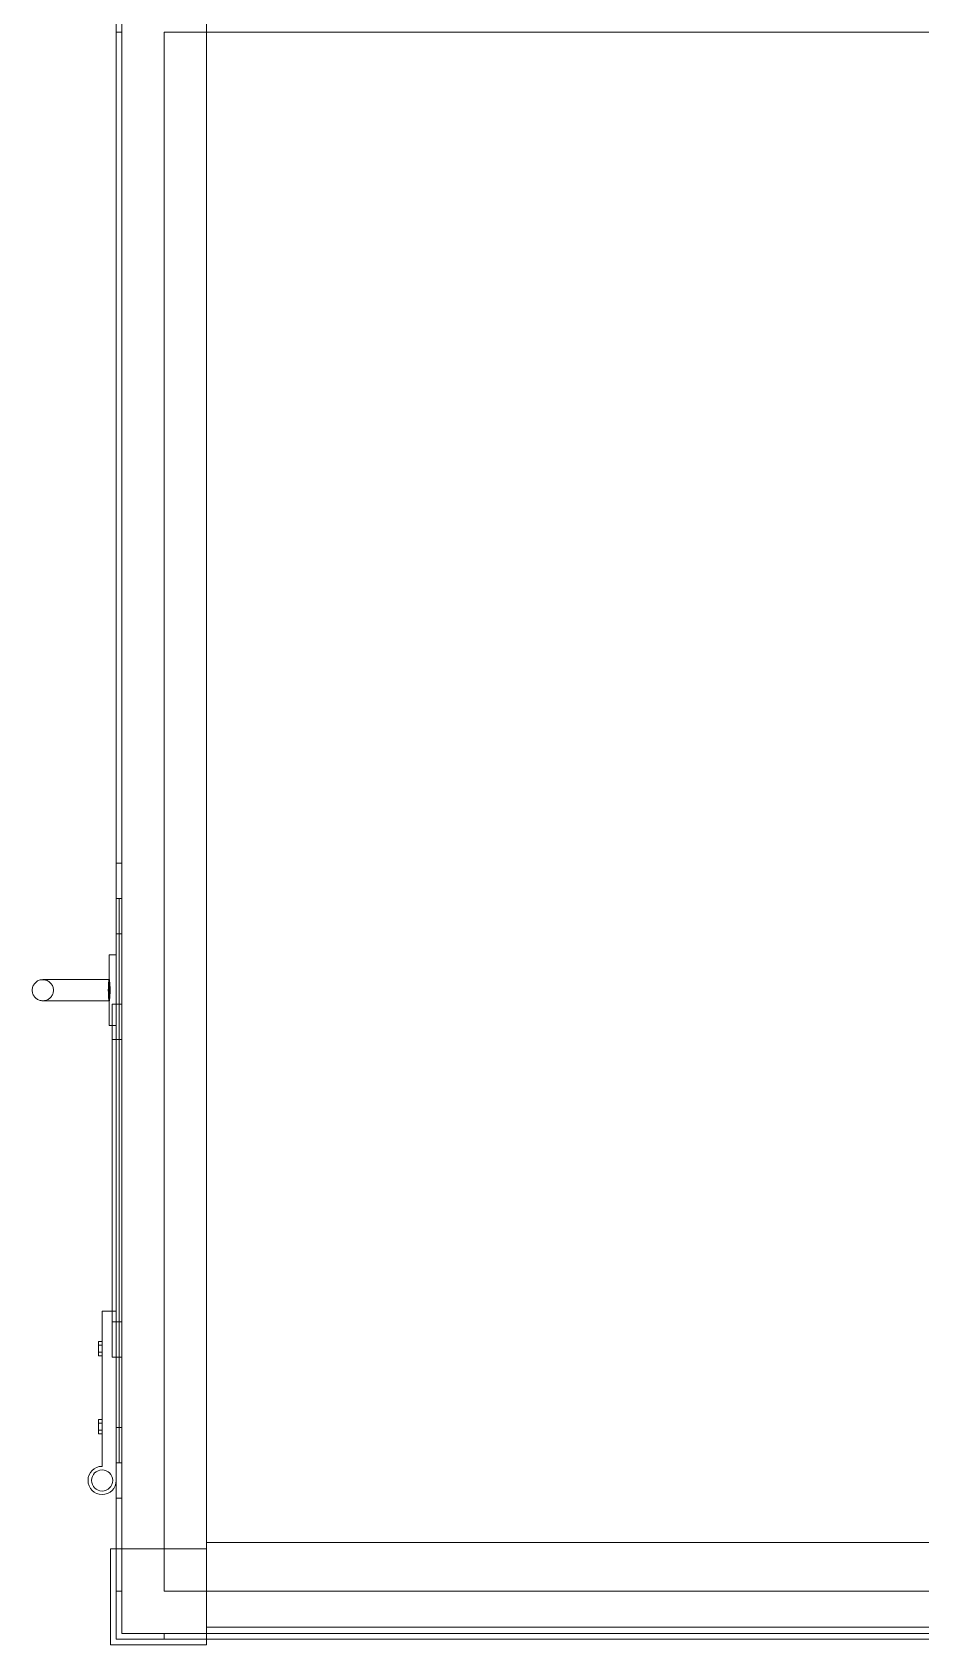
# Model space of a CAD drawing. Header units: millimetres. Extents: x -22227 to 20164, y 15335 to 61747.
# Drawn here: x -10261 to -9631, y 50130 to 51273 of the extents above; entities that cross this region are included whole.
import ezdxf

# ---------------------------------------------------------------- set-up
doc = ezdxf.new("R2010")
doc.units = ezdxf.units.MM
doc.layers.add('A-DETL-THIN', color=7, linetype='Continuous', lineweight=9)
doc.layers.add('M-EQPM', color=7, linetype='Continuous', lineweight=5)

# ---------------------------------------------------------------- blocks, each defined once
blk = doc.blocks.new('AHU - 2-2150388-MẶT BẰNG BỐ TRÍ THIẾT BỊ')
at = {"layer": 'A-DETL-THIN'}
for start_param, end_param in [(2.879793, 3.403392), (2.879793, 3.403392), (2.879793, 3.403392), (2.879793, 3.403392), (6.021386, 6.544985), (6.021386, 6.544985), (6.021386, 6.544985), (6.021386, 6.544985)]:
    blk.add_ellipse((1256.5, -806.5), major_axis=(7.5, 0), ratio=0.083305, start_param=start_param, end_param=end_param, dxfattribs=at)
at = {"layer": 'M-EQPM'}
for p, q in [((1716.5, -801.5), (1716.5, 801.5)), ((1716.5, 801.5), (1716.5, -801.5)), ((1716.5, -801.5), (1716.5, 801.5)), ((1716.5, 801.5), (1716.5, -801.5)), ((1712.5, 797.5), (1712.5, -797.5)), ((1712.5, 797.5), (1712.5, -797.5)), ((1712.5, 797.5), (1712.5, -797.5)), ((1712.5, 797.5), (1712.5, -797.5)), ((577.5, -767.5), (577.5, 767.5)), ((577.5, 767.5), (577.5, -767.5)), ((577.5, -767.5), (577.5, 767.5)), ((577.5, 767.5), (577.5, -767.5)), ((1682.5, -767.5), (1682.5, 767.5)), ((1682.5, 767.5), (1682.5, -767.5)), ((1682.5, -767.5), (1682.5, 767.5)), ((1682.5, 767.5), (1682.5, -767.5)), ((1712.5, -767.5), (1712.5, 767.5)), ((1712.5, 767.5), (1712.5, -767.5)), ((1712.5, -767.5), (1712.5, 767.5)), ((1712.5, 767.5), (1712.5, -767.5)), ((1716.5, 767.5), (1716.5, -767.5)), ((1716.5, 767.5), (1716.5, -767.5)), ((1716.5, 767.5), (1716.5, -767.5)), ((1716.5, 767.5), (1716.5, -767.5)), ((1648, -737.5), (1648, 737.5)), ((1648, 737.5), (1648, -737.5)), ((1648, -737.5), (1648, 737.5)), ((1648, 737.5), (1648, -737.5)), ((1708, -737.5), (1708, 737.5)), ((1708, 737.5), (1708, -737.5)), ((1708, 737.5), (1708, -737.5)), ((1708, -737.5), (1708, 737.5)), ((1708, 737.5), (1708, -737.5)), ((1708, 737.5), (1708, -737.5)), ((-1712.5, -737.5), (1712.5, -737.5)), ((1712.5, -737.5), (-1712.5, -737.5)), ((-1712.5, -737.5), (1712.5, -737.5)), ((1712.5, -737.5), (-1712.5, -737.5)), ((1648, -737.5), (1708, -737.5)), ((1708, -737.5), (1648, -737.5)), ((1648, -737.5), (1708, -737.5)), ((1708, -737.5), (1648, -737.5)), ((1655.2, -737.5), (1652.5, -737.5)), ((1655.2, -737.5), (1652.5, -737.5)), ((1652.5, -737.5), (1652.5, -801.5)), ((1652.5, -805.5), (1652.5, -737.5)), ((1652.5, -737.5), (1652.5, -805.5)), ((1652.5, -801.5), (1652.5, -737.5)), ((1720.5, -737.5), (1652.5, -737.5)), ((1652.5, -737.5), (1716.5, -737.5)), ((1720.5, -737.5), (1652.5, -737.5)), ((1652.5, -737.5), (1716.5, -737.5)), ((1655.2, -737.5), (1652.5, -737.5)), ((1655.2, -737.5), (1652.5, -737.5)), ((1652.5, -737.5), (1652.5, -801.5)), ((1652.5, -805.5), (1652.5, -737.5)), ((1652.5, -737.5), (1652.5, -805.5)), ((1652.5, -801.5), (1652.5, -737.5)), ((1720.5, -737.5), (1652.5, -737.5)), ((1652.5, -737.5), (1716.5, -737.5)), ((1720.5, -737.5), (1652.5, -737.5)), ((1652.5, -737.5), (1716.5, -737.5)), ((1706, -737.5), (1655.2, -737.5)), ((1655.2, -737.5), (1706, -737.5)), ((1706, -737.5), (1655.2, -737.5)), ((1655.2, -737.5), (1706, -737.5)), ((1706, -737.5), (1708, -737.5)), ((1706, -737.5), (1708, -737.5)), ((1706, -737.5), (1708, -737.5)), ((1706, -737.5), (1708, -737.5)), ((1712.5, -737.5), (1712.5, -797.5)), ((1712.5, -797.5), (1712.5, -737.5)), ((1712.5, -737.5), (1712.5, -797.5)), ((1712.5, -797.5), (1712.5, -737.5)), ((1712.5, -742), (1712.5, -744.7)), ((1712.5, -742), (1712.5, -744.7)), ((1712.5, -742), (1712.5, -744.7)), ((1712.5, -742), (1712.5, -744.7)), ((1716.5, -801.5), (1716.5, -737.5)), ((1716.5, -737.5), (1716.5, -801.5)), ((1716.5, -737.5), (1720.5, -737.5)), ((1716.5, -737.5), (1720.5, -737.5)), ((1716.5, -801.5), (1716.5, -737.5)), ((1716.5, -737.5), (1716.5, -801.5)), ((1716.5, -801.5), (1716.5, -737.5)), ((1716.5, -737.5), (1716.5, -801.5)), ((1716.5, -737.5), (1720.5, -737.5)), ((1716.5, -737.5), (1720.5, -737.5)), ((1716.5, -801.5), (1716.5, -737.5)), ((1716.5, -737.5), (1716.5, -801.5)), ((1720.5, -737.5), (1720.5, -805.5)), ((1720.5, -805.5), (1720.5, -737.5)), ((1720.5, -805.5), (1720.5, -737.5)), ((1720.5, -737.5), (1720.5, -805.5)), ((1720.5, -737.5), (1720.5, -805.5)), ((1720.5, -805.5), (1720.5, -737.5)), ((1720.5, -805.5), (1720.5, -737.5)), ((1720.5, -737.5), (1720.5, -805.5)), ((1712.5, -795.5), (1712.5, -744.7)), ((1712.5, -744.7), (1712.5, -795.5)), ((1712.5, -795.5), (1712.5, -744.7)), ((1712.5, -744.7), (1712.5, -795.5)), ((1682.5, -767.5), (577.5, -767.5)), ((577.5, -767.5), (1682.5, -767.5)), ((1682.5, -767.5), (577.5, -767.5)), ((577.5, -767.5), (1682.5, -767.5)), ((1716.5, -767.5), (1712.5, -767.5)), ((1712.5, -767.5), (1716.5, -767.5)), ((1716.5, -767.5), (1712.5, -767.5)), ((1712.5, -767.5), (1716.5, -767.5)), ((-1712.5, -797.5), (1712.5, -797.5)), ((1712.5, -797.5), (-1712.5, -797.5)), ((1712.5, -797.5), (-1712.5, -797.5)), ((1712.5, -797.5), (-1712.5, -797.5)), ((-1712.5, -797.5), (1712.5, -797.5)), ((-1712.5, -797.5), (1712.5, -797.5)), ((1712.5, -797.5), (-1712.5, -797.5)), ((1712.5, -797.5), (-1712.5, -797.5)), ((1712.5, -797.5), (-1712.5, -797.5)), ((-1712.5, -797.5), (1712.5, -797.5)), ((1682.5, -797.5), (577.5, -797.5)), ((577.5, -801.5), (577.5, -797.5)), ((577.5, -797.5), (1682.5, -797.5)), ((577.5, -797.5), (577.5, -801.5)), ((1682.5, -797.5), (577.5, -797.5)), ((577.5, -801.5), (577.5, -797.5)), ((577.5, -797.5), (1682.5, -797.5)), ((577.5, -797.5), (577.5, -801.5)), ((1616.5, -797.5), (1166.5, -797.5)), ((1166.5, -797.5), (1616.5, -797.5)), ((1166.5, -797.5), (1166.5, -801.5)), ((1166.5, -797.5), (1166.5, -801.5)), ((1616.5, -797.5), (1166.5, -797.5)), ((1166.5, -797.5), (1616.5, -797.5)), ((1166.5, -797.5), (1166.5, -801.5)), ((1166.5, -797.5), (1166.5, -801.5)), ((1591.5, -797.5), (1191.5, -797.5)), ((1191.5, -797.5), (1591.5, -797.5)), ((1191.5, -797.5), (1191.5, -801.5)), ((1191.5, -797.5), (1191.5, -801.5)), ((1591.5, -797.5), (1191.5, -797.5)), ((1191.5, -797.5), (1591.5, -797.5)), ((1191.5, -797.5), (1191.5, -801.5)), ((1191.5, -797.5), (1191.5, -801.5)), ((1591.5, -797.5), (1191.5, -797.5)), ((1191.5, -797.5), (1591.5, -797.5)), ((1191.5, -797.5), (1191.5, -799.5)), ((1191.5, -797.5), (1191.5, -799.5)), ((1591.5, -797.5), (1191.5, -797.5)), ((1191.5, -797.5), (1591.5, -797.5)), ((1191.5, -797.5), (1191.5, -801.5)), ((1191.5, -797.5), (1191.5, -801.5)), ((1591.5, -797.5), (1191.5, -797.5)), ((1191.5, -797.5), (1591.5, -797.5)), ((1191.5, -797.5), (1191.5, -801.5)), ((1191.5, -797.5), (1191.5, -801.5)), ((1591.5, -797.5), (1191.5, -797.5)), ((1191.5, -797.5), (1591.5, -797.5)), ((1191.5, -797.5), (1191.5, -799.5)), ((1191.5, -797.5), (1191.5, -799.5)), ((1591.5, -799.5), (1191.5, -799.5)), ((1191.5, -799.5), (1591.5, -799.5)), ((1591.5, -799.5), (1191.5, -799.5)), ((1191.5, -799.5), (1591.5, -799.5)), ((1566.5, -797.5), (1216.5, -797.5)), ((1216.5, -797.5), (1566.5, -797.5)), ((1216.5, -801.5), (1216.5, -797.5)), ((1216.5, -801.5), (1216.5, -797.5)), ((1566.5, -797.5), (1216.5, -797.5)), ((1216.5, -797.5), (1566.5, -797.5)), ((1216.5, -801.5), (1216.5, -797.5)), ((1216.5, -801.5), (1216.5, -797.5)), ((1266.5, -797.5), (1266.5, -804.5)), ((1516.5, -797.5), (1266.5, -797.5)), ((1516.5, -797.5), (1266.5, -797.5)), ((1266.5, -797.5), (1266.5, -804.5)), ((1516.5, -797.5), (1266.5, -797.5)), ((1516.5, -797.5), (1266.5, -797.5)), ((1291.5, -797.5), (1491.5, -797.5)), ((1291.5, -797.5), (1491.5, -797.5)), ((1291.5, -797.5), (1291.5, -804.5)), ((1491.5, -797.5), (1291.5, -797.5)), ((1491.5, -797.5), (1291.5, -797.5)), ((1291.5, -797.5), (1491.5, -797.5)), ((1291.5, -797.5), (1491.5, -797.5)), ((1291.5, -797.5), (1491.5, -797.5)), ((1291.5, -797.5), (1491.5, -797.5)), ((1291.5, -797.5), (1291.5, -804.5)), ((1491.5, -797.5), (1291.5, -797.5)), ((1491.5, -797.5), (1291.5, -797.5)), ((1291.5, -797.5), (1491.5, -797.5)), ((1291.5, -797.5), (1491.5, -797.5)), ((1491.5, -799.5), (1291.5, -799.5)), ((1491.5, -799.5), (1291.5, -799.5)), ((1491.5, -799.5), (1291.5, -799.5)), ((1491.5, -799.5), (1291.5, -799.5)), ((1491.5, -804.5), (1491.5, -797.5)), ((1491.5, -804.5), (1491.5, -797.5)), ((1516.5, -804.5), (1516.5, -797.5)), ((1516.5, -804.5), (1516.5, -797.5)), ((1566.5, -801.5), (1566.5, -797.5)), ((1566.5, -797.5), (1566.5, -801.5)), ((1566.5, -801.5), (1566.5, -797.5)), ((1566.5, -797.5), (1566.5, -801.5)), ((1591.5, -801.5), (1591.5, -797.5)), ((1591.5, -797.5), (1591.5, -801.5)), ((1591.5, -801.5), (1591.5, -797.5)), ((1591.5, -797.5), (1591.5, -801.5)), ((1591.5, -799.5), (1591.5, -797.5)), ((1591.5, -797.5), (1591.5, -799.5)), ((1591.5, -801.5), (1591.5, -797.5)), ((1591.5, -797.5), (1591.5, -801.5)), ((1591.5, -801.5), (1591.5, -797.5)), ((1591.5, -797.5), (1591.5, -801.5)), ((1591.5, -799.5), (1591.5, -797.5)), ((1591.5, -797.5), (1591.5, -799.5)), ((1616.5, -801.5), (1616.5, -797.5)), ((1616.5, -797.5), (1616.5, -801.5)), ((1616.5, -801.5), (1616.5, -797.5)), ((1616.5, -797.5), (1616.5, -801.5)), ((1682.5, -801.5), (1682.5, -797.5)), ((1682.5, -797.5), (1682.5, -801.5)), ((1682.5, -801.5), (1682.5, -797.5)), ((1682.5, -797.5), (1682.5, -801.5)), ((1712.5, -797.5), (1712.5, -795.5)), ((1712.5, -797.5), (1712.5, -795.5)), ((1712.5, -797.5), (1712.5, -795.5)), ((1712.5, -797.5), (1712.5, -795.5)), ((1716.5, -801.5), (-1716.5, -801.5)), ((-1716.5, -801.5), (1716.5, -801.5)), ((1716.5, -801.5), (-1716.5, -801.5)), ((-1716.5, -801.5), (1716.5, -801.5)), ((1682.5, -801.5), (577.5, -801.5)), ((577.5, -801.5), (1682.5, -801.5)), ((1682.5, -801.5), (577.5, -801.5)), ((577.5, -801.5), (1682.5, -801.5)), ((1616.5, -801.5), (1166.5, -801.5)), ((1166.5, -801.5), (1616.5, -801.5)), ((1616.5, -801.5), (1166.5, -801.5)), ((1166.5, -801.5), (1616.5, -801.5)), ((1591.5, -801.5), (1191.5, -801.5)), ((1191.5, -801.5), (1591.5, -801.5)), ((1591.5, -801.5), (1191.5, -801.5)), ((1191.5, -801.5), (1591.5, -801.5)), ((1591.5, -801.5), (1191.5, -801.5)), ((1191.5, -801.5), (1591.5, -801.5)), ((1591.5, -801.5), (1191.5, -801.5)), ((1191.5, -801.5), (1591.5, -801.5)), ((1566.5, -801.5), (1216.5, -801.5)), ((1216.5, -801.5), (1566.5, -801.5)), ((1566.5, -801.5), (1216.5, -801.5)), ((1216.5, -801.5), (1566.5, -801.5)), ((1281.5, -801.5), (1231.5, -801.5)), ((1231.5, -801.5), (1281.5, -801.5)), ((1281.5, -801.5), (1231.5, -801.5)), ((1231.5, -801.5), (1281.5, -801.5)), ((1231.5, -801.5), (1231.5, -806.5)), ((1231.5, -801.5), (1231.5, -806.5)), ((1231.5, -801.5), (1231.5, -806.5)), ((1231.5, -801.5), (1231.5, -806.5)), ((1281.5, -801.5), (1231.5, -801.5)), ((1231.5, -801.5), (1281.5, -801.5)), ((1281.5, -801.5), (1231.5, -801.5)), ((1231.5, -801.5), (1281.5, -801.5)), ((1231.5, -801.5), (1231.5, -806.5)), ((1231.5, -801.5), (1231.5, -806.5)), ((1231.5, -801.5), (1231.5, -806.5)), ((1231.5, -801.5), (1231.5, -806.5)), ((1281.5, -806.5), (1231.5, -806.5)), ((1231.5, -806.5), (1281.5, -806.5)), ((1281.5, -806.5), (1231.5, -806.5)), ((1231.5, -806.5), (1281.5, -806.5)), ((1281.5, -806.5), (1231.5, -806.5)), ((1231.5, -806.5), (1281.5, -806.5)), ((1281.5, -806.5), (1231.5, -806.5)), ((1231.5, -806.5), (1281.5, -806.5)), ((1266.5, -804.5), (1516.5, -804.5)), ((1266.5, -804.5), (1516.5, -804.5)), ((1266.5, -804.5), (1516.5, -804.5)), ((1266.5, -804.5), (1516.5, -804.5)), ((1281.5, -806.5), (1281.5, -801.5)), ((1281.5, -801.5), (1281.5, -806.5)), ((1281.5, -806.5), (1281.5, -801.5)), ((1281.5, -801.5), (1281.5, -806.5)), ((1281.5, -806.5), (1281.5, -801.5)), ((1281.5, -801.5), (1281.5, -806.5)), ((1281.5, -806.5), (1281.5, -801.5)), ((1281.5, -801.5), (1281.5, -806.5)), ((1491.5, -804.5), (1291.5, -804.5)), ((1491.5, -804.5), (1291.5, -804.5)), ((1291.5, -804.5), (1491.5, -804.5)), ((1291.5, -804.5), (1491.5, -804.5)), ((1491.5, -804.5), (1291.5, -804.5)), ((1491.5, -804.5), (1291.5, -804.5)), ((1291.5, -804.5), (1491.5, -804.5)), ((1291.5, -804.5), (1491.5, -804.5)), ((1604, -801.5), (1484, -801.5)), ((1484, -801.5), (1604, -801.5)), ((1484, -801.5), (1484, -811.5)), ((1484, -801.5), (1484, -811.5)), ((1604, -801.5), (1484, -801.5)), ((1484, -801.5), (1604, -801.5)), ((1484, -801.5), (1484, -811.5)), ((1484, -801.5), (1484, -811.5)), ((1604, -801.5), (1484, -801.5)), ((1484, -801.5), (1604, -801.5)), ((1484, -801.5), (1484, -811.5)), ((1484, -801.5), (1484, -811.5)), ((1604, -801.5), (1484, -801.5)), ((1484, -801.5), (1604, -801.5)), ((1484, -801.5), (1484, -811.5)), ((1484, -801.5), (1484, -811.5)), ((1484, -811.5), (1594, -811.5)), ((1594, -811.5), (1484, -811.5)), ((1484, -811.5), (1594, -811.5)), ((1594, -811.5), (1484, -811.5)), ((1484, -811.5), (1594, -811.5)), ((1594, -811.5), (1484, -811.5)), ((1484, -811.5), (1594, -811.5)), ((1594, -811.5), (1484, -811.5)), ((1508.1, -811.5), (1505.6, -811.5)), ((1505.6, -811.5), (1508.1, -811.5)), ((1508.1, -811.5), (1505.6, -811.5)), ((1505.6, -811.5), (1508.1, -811.5)), ((1505.6, -811.5), (1505.6, -814)), ((1505.6, -811.5), (1505.6, -814)), ((1508.1, -811.5), (1505.6, -811.5)), ((1505.6, -811.5), (1508.1, -811.5)), ((1508.1, -811.5), (1505.6, -811.5)), ((1505.6, -811.5), (1508.1, -811.5)), ((1505.6, -811.5), (1505.6, -814)), ((1505.6, -811.5), (1505.6, -814)), ((1508.1, -811.5), (1505.6, -811.5)), ((1505.6, -811.5), (1508.1, -811.5)), ((1508.1, -811.5), (1505.6, -811.5)), ((1505.6, -811.5), (1508.1, -811.5)), ((1505.6, -811.5), (1505.6, -814)), ((1505.6, -811.5), (1505.6, -814)), ((1508.1, -811.5), (1505.6, -811.5)), ((1505.6, -811.5), (1508.1, -811.5)), ((1508.1, -811.5), (1505.6, -811.5)), ((1505.6, -811.5), (1508.1, -811.5)), ((1505.6, -811.5), (1505.6, -814)), ((1505.6, -811.5), (1505.6, -814)), ((1513.1, -811.5), (1508.1, -811.5)), ((1508.1, -811.5), (1513.1, -811.5)), ((1513.1, -811.5), (1508.1, -811.5)), ((1508.1, -811.5), (1513.1, -811.5)), ((1508.1, -811.5), (1508.1, -814)), ((1508.1, -811.5), (1508.1, -814)), ((1508.1, -811.5), (1508.1, -814)), ((1508.1, -811.5), (1508.1, -814)), ((1513.1, -811.5), (1508.1, -811.5)), ((1508.1, -811.5), (1513.1, -811.5)), ((1513.1, -811.5), (1508.1, -811.5)), ((1508.1, -811.5), (1513.1, -811.5)), ((1508.1, -811.5), (1508.1, -814)), ((1508.1, -811.5), (1508.1, -814)), ((1508.1, -811.5), (1508.1, -814)), ((1508.1, -811.5), (1508.1, -814)), ((1513.1, -811.5), (1508.1, -811.5)), ((1508.1, -811.5), (1513.1, -811.5)), ((1513.1, -811.5), (1508.1, -811.5)), ((1508.1, -811.5), (1513.1, -811.5)), ((1508.1, -811.5), (1508.1, -814)), ((1508.1, -811.5), (1508.1, -814)), ((1508.1, -811.5), (1508.1, -814)), ((1508.1, -811.5), (1508.1, -814)), ((1513.1, -811.5), (1508.1, -811.5)), ((1508.1, -811.5), (1513.1, -811.5)), ((1513.1, -811.5), (1508.1, -811.5)), ((1508.1, -811.5), (1513.1, -811.5)), ((1508.1, -811.5), (1508.1, -814)), ((1508.1, -811.5), (1508.1, -814)), ((1508.1, -811.5), (1508.1, -814)), ((1508.1, -811.5), (1508.1, -814)), ((1513.1, -811.5), (1515.6, -811.5)), ((1515.6, -811.5), (1513.1, -811.5)), ((1513.1, -811.5), (1515.6, -811.5)), ((1515.6, -811.5), (1513.1, -811.5)), ((1513.1, -814), (1513.1, -811.5)), ((1513.1, -811.5), (1513.1, -814)), ((1513.1, -814), (1513.1, -811.5)), ((1513.1, -811.5), (1513.1, -814)), ((1513.1, -811.5), (1515.6, -811.5)), ((1515.6, -811.5), (1513.1, -811.5)), ((1513.1, -811.5), (1515.6, -811.5)), ((1515.6, -811.5), (1513.1, -811.5)), ((1513.1, -814), (1513.1, -811.5)), ((1513.1, -811.5), (1513.1, -814)), ((1513.1, -814), (1513.1, -811.5)), ((1513.1, -811.5), (1513.1, -814)), ((1513.1, -811.5), (1515.6, -811.5)), ((1515.6, -811.5), (1513.1, -811.5)), ((1513.1, -811.5), (1515.6, -811.5)), ((1515.6, -811.5), (1513.1, -811.5)), ((1513.1, -814), (1513.1, -811.5)), ((1513.1, -811.5), (1513.1, -814)), ((1513.1, -814), (1513.1, -811.5)), ((1513.1, -811.5), (1513.1, -814)), ((1513.1, -811.5), (1515.6, -811.5)), ((1515.6, -811.5), (1513.1, -811.5)), ((1513.1, -811.5), (1515.6, -811.5)), ((1515.6, -811.5), (1513.1, -811.5)), ((1513.1, -814), (1513.1, -811.5)), ((1513.1, -811.5), (1513.1, -814)), ((1513.1, -814), (1513.1, -811.5)), ((1513.1, -811.5), (1513.1, -814)), ((1515.6, -811.5), (1515.6, -814)), ((1515.6, -811.5), (1515.6, -814)), ((1515.6, -811.5), (1515.6, -814)), ((1515.6, -811.5), (1515.6, -814)), ((1515.6, -811.5), (1515.6, -814)), ((1515.6, -811.5), (1515.6, -814)), ((1515.6, -811.5), (1515.6, -814)), ((1515.6, -811.5), (1515.6, -814)), ((1563.4, -811.5), (1560.9, -811.5)), ((1560.9, -811.5), (1563.4, -811.5)), ((1563.4, -811.5), (1560.9, -811.5)), ((1560.9, -811.5), (1563.4, -811.5)), ((1560.9, -811.5), (1560.9, -814)), ((1560.9, -811.5), (1560.9, -814)), ((1563.4, -811.5), (1560.9, -811.5)), ((1560.9, -811.5), (1563.4, -811.5)), ((1563.4, -811.5), (1560.9, -811.5)), ((1560.9, -811.5), (1563.4, -811.5)), ((1560.9, -811.5), (1560.9, -814)), ((1560.9, -811.5), (1560.9, -814)), ((1563.4, -811.5), (1560.9, -811.5)), ((1560.9, -811.5), (1563.4, -811.5)), ((1563.4, -811.5), (1560.9, -811.5)), ((1560.9, -811.5), (1563.4, -811.5)), ((1560.9, -811.5), (1560.9, -814)), ((1560.9, -811.5), (1560.9, -814)), ((1563.4, -811.5), (1560.9, -811.5)), ((1560.9, -811.5), (1563.4, -811.5)), ((1563.4, -811.5), (1560.9, -811.5)), ((1560.9, -811.5), (1563.4, -811.5)), ((1560.9, -811.5), (1560.9, -814)), ((1560.9, -811.5), (1560.9, -814)), ((1563.4, -811.5), (1568.4, -811.5)), ((1568.4, -811.5), (1563.4, -811.5)), ((1563.4, -811.5), (1568.4, -811.5)), ((1568.4, -811.5), (1563.4, -811.5)), ((1563.4, -814), (1563.4, -811.5)), ((1563.4, -811.5), (1563.4, -814)), ((1563.4, -814), (1563.4, -811.5)), ((1563.4, -811.5), (1563.4, -814)), ((1563.4, -811.5), (1568.4, -811.5)), ((1568.4, -811.5), (1563.4, -811.5)), ((1563.4, -811.5), (1568.4, -811.5)), ((1568.4, -811.5), (1563.4, -811.5)), ((1563.4, -814), (1563.4, -811.5)), ((1563.4, -811.5), (1563.4, -814)), ((1563.4, -814), (1563.4, -811.5)), ((1563.4, -811.5), (1563.4, -814)), ((1563.4, -811.5), (1568.4, -811.5)), ((1568.4, -811.5), (1563.4, -811.5)), ((1563.4, -811.5), (1568.4, -811.5)), ((1568.4, -811.5), (1563.4, -811.5)), ((1563.4, -814), (1563.4, -811.5)), ((1563.4, -811.5), (1563.4, -814)), ((1563.4, -814), (1563.4, -811.5)), ((1563.4, -811.5), (1563.4, -814)), ((1563.4, -811.5), (1568.4, -811.5)), ((1568.4, -811.5), (1563.4, -811.5)), ((1563.4, -811.5), (1568.4, -811.5)), ((1568.4, -811.5), (1563.4, -811.5)), ((1563.4, -814), (1563.4, -811.5)), ((1563.4, -811.5), (1563.4, -814)), ((1563.4, -814), (1563.4, -811.5)), ((1563.4, -811.5), (1563.4, -814)), ((1568.4, -811.5), (1570.9, -811.5)), ((1570.9, -811.5), (1568.4, -811.5)), ((1568.4, -811.5), (1570.9, -811.5)), ((1570.9, -811.5), (1568.4, -811.5)), ((1568.4, -811.5), (1568.4, -814)), ((1568.4, -811.5), (1568.4, -814)), ((1568.4, -811.5), (1568.4, -814)), ((1568.4, -811.5), (1568.4, -814)), ((1568.4, -811.5), (1570.9, -811.5)), ((1570.9, -811.5), (1568.4, -811.5)), ((1568.4, -811.5), (1570.9, -811.5)), ((1570.9, -811.5), (1568.4, -811.5)), ((1568.4, -811.5), (1568.4, -814)), ((1568.4, -811.5), (1568.4, -814)), ((1568.4, -811.5), (1568.4, -814)), ((1568.4, -811.5), (1568.4, -814)), ((1568.4, -811.5), (1570.9, -811.5)), ((1570.9, -811.5), (1568.4, -811.5)), ((1568.4, -811.5), (1570.9, -811.5)), ((1570.9, -811.5), (1568.4, -811.5)), ((1568.4, -811.5), (1568.4, -814)), ((1568.4, -811.5), (1568.4, -814)), ((1568.4, -811.5), (1568.4, -814)), ((1568.4, -811.5), (1568.4, -814)), ((1568.4, -811.5), (1570.9, -811.5)), ((1570.9, -811.5), (1568.4, -811.5)), ((1568.4, -811.5), (1570.9, -811.5)), ((1570.9, -811.5), (1568.4, -811.5)), ((1568.4, -811.5), (1568.4, -814)), ((1568.4, -811.5), (1568.4, -814)), ((1568.4, -811.5), (1568.4, -814)), ((1568.4, -811.5), (1568.4, -814)), ((1570.9, -811.5), (1570.9, -814)), ((1570.9, -811.5), (1570.9, -814)), ((1570.9, -811.5), (1570.9, -814)), ((1570.9, -811.5), (1570.9, -814)), ((1570.9, -811.5), (1570.9, -814)), ((1570.9, -811.5), (1570.9, -814)), ((1570.9, -811.5), (1570.9, -814)), ((1570.9, -811.5), (1570.9, -814)), ((1652.5, -801.5), (1652.5, -805.5)), ((1652.5, -805.5), (1652.5, -801.5)), ((1652.5, -801.5), (1716.5, -801.5)), ((1652.5, -801.5), (1716.5, -801.5)), ((1652.5, -801.5), (1716.5, -801.5)), ((1652.5, -801.5), (1716.5, -801.5)), ((1652.5, -801.5), (1652.5, -805.5)), ((1652.5, -805.5), (1652.5, -801.5)), ((1652.5, -801.5), (1716.5, -801.5)), ((1652.5, -801.5), (1716.5, -801.5)), ((1652.5, -801.5), (1716.5, -801.5)), ((1652.5, -801.5), (1716.5, -801.5)), ((1652.5, -805.5), (1720.5, -805.5)), ((1652.5, -805.5), (1720.5, -805.5)), ((1652.5, -805.5), (1720.5, -805.5)), ((1652.5, -805.5), (1720.5, -805.5)), ((1652.5, -805.5), (1720.5, -805.5)), ((1652.5, -805.5), (1720.5, -805.5)), ((1652.5, -805.5), (1720.5, -805.5)), ((1652.5, -805.5), (1720.5, -805.5)), ((1508.1, -814), (1505.6, -814)), ((1505.6, -814), (1508.1, -814)), ((1508.1, -814), (1505.6, -814)), ((1505.6, -814), (1508.1, -814)), ((1508.1, -814), (1505.6, -814)), ((1505.6, -814), (1508.1, -814)), ((1508.1, -814), (1505.6, -814)), ((1505.6, -814), (1508.1, -814)), ((1508.1, -814), (1505.6, -814)), ((1505.6, -814), (1508.1, -814)), ((1508.1, -814), (1505.6, -814)), ((1505.6, -814), (1508.1, -814)), ((1508.1, -814), (1505.6, -814)), ((1505.6, -814), (1508.1, -814)), ((1508.1, -814), (1505.6, -814)), ((1505.6, -814), (1508.1, -814)), ((1513.1, -814), (1508.1, -814)), ((1508.1, -814), (1513.1, -814)), ((1513.1, -814), (1508.1, -814)), ((1508.1, -814), (1513.1, -814)), ((1513.1, -814), (1508.1, -814)), ((1508.1, -814), (1513.1, -814)), ((1513.1, -814), (1508.1, -814)), ((1508.1, -814), (1513.1, -814)), ((1513.1, -814), (1508.1, -814)), ((1508.1, -814), (1513.1, -814)), ((1513.1, -814), (1508.1, -814)), ((1508.1, -814), (1513.1, -814)), ((1513.1, -814), (1508.1, -814)), ((1508.1, -814), (1513.1, -814)), ((1513.1, -814), (1508.1, -814)), ((1508.1, -814), (1513.1, -814)), ((1513.1, -814), (1515.6, -814)), ((1515.6, -814), (1513.1, -814)), ((1513.1, -814), (1515.6, -814)), ((1515.6, -814), (1513.1, -814)), ((1513.1, -814), (1515.6, -814)), ((1515.6, -814), (1513.1, -814)), ((1513.1, -814), (1515.6, -814)), ((1515.6, -814), (1513.1, -814)), ((1513.1, -814), (1515.6, -814)), ((1515.6, -814), (1513.1, -814)), ((1513.1, -814), (1515.6, -814)), ((1515.6, -814), (1513.1, -814)), ((1513.1, -814), (1515.6, -814)), ((1515.6, -814), (1513.1, -814)), ((1513.1, -814), (1515.6, -814)), ((1515.6, -814), (1513.1, -814)), ((1563.4, -814), (1560.9, -814)), ((1560.9, -814), (1563.4, -814)), ((1563.4, -814), (1560.9, -814)), ((1560.9, -814), (1563.4, -814)), ((1563.4, -814), (1560.9, -814)), ((1560.9, -814), (1563.4, -814)), ((1563.4, -814), (1560.9, -814)), ((1560.9, -814), (1563.4, -814)), ((1563.4, -814), (1560.9, -814)), ((1560.9, -814), (1563.4, -814)), ((1563.4, -814), (1560.9, -814)), ((1560.9, -814), (1563.4, -814)), ((1563.4, -814), (1560.9, -814)), ((1560.9, -814), (1563.4, -814)), ((1563.4, -814), (1560.9, -814)), ((1560.9, -814), (1563.4, -814)), ((1563.4, -814), (1568.4, -814)), ((1568.4, -814), (1563.4, -814)), ((1563.4, -814), (1568.4, -814)), ((1568.4, -814), (1563.4, -814)), ((1563.4, -814), (1568.4, -814)), ((1568.4, -814), (1563.4, -814)), ((1563.4, -814), (1568.4, -814)), ((1568.4, -814), (1563.4, -814)), ((1563.4, -814), (1568.4, -814)), ((1568.4, -814), (1563.4, -814)), ((1563.4, -814), (1568.4, -814)), ((1568.4, -814), (1563.4, -814)), ((1563.4, -814), (1568.4, -814)), ((1568.4, -814), (1563.4, -814)), ((1563.4, -814), (1568.4, -814)), ((1568.4, -814), (1563.4, -814)), ((1568.4, -814), (1570.9, -814)), ((1570.9, -814), (1568.4, -814)), ((1568.4, -814), (1570.9, -814)), ((1570.9, -814), (1568.4, -814)), ((1568.4, -814), (1570.9, -814)), ((1570.9, -814), (1568.4, -814)), ((1568.4, -814), (1570.9, -814)), ((1570.9, -814), (1568.4, -814)), ((1568.4, -814), (1570.9, -814)), ((1570.9, -814), (1568.4, -814)), ((1568.4, -814), (1570.9, -814)), ((1570.9, -814), (1568.4, -814)), ((1568.4, -814), (1570.9, -814)), ((1570.9, -814), (1568.4, -814)), ((1568.4, -814), (1570.9, -814)), ((1570.9, -814), (1568.4, -814))]:
    blk.add_line(p, q, dxfattribs=at)
at = {"layer": 'M-EQPM', "flags": 128}
for points in [[(1249, -806.5), (1249, -808.5), (1249, -810.4), (1249, -812.4), (1249, -814.4), (1249, -816.3), (1249, -818.3), (1249, -820.2), (1249, -822.1), (1249, -824), (1249, -825.9), (1249, -827.8), (1249, -829.6), (1249, -831.4), (1249, -833.2), (1249, -834.9), (1249, -836.6), (1249, -838.2), (1249, -839.8), (1249, -841.4), (1249, -842.9), (1249, -844.4), (1249, -845.8), (1249, -847.1), (1249, -848.4), (1249, -849.6), (1249, -850.8), (1249, -851.9), (1249, -852.9), (1249, -853.5)], [(1249, -853.5), (1249, -852.5), (1249, -851.5), (1249, -850.3), (1249, -849.1), (1249, -847.9), (1249, -846.6), (1249, -845.2), (1249, -843.8), (1249, -842.3), (1249, -840.8), (1249, -839.2), (1249, -837.6), (1249, -835.9), (1249, -834.2), (1249, -832.5), (1249, -830.7), (1249, -828.9), (1249, -827), (1249, -825.2), (1249, -823.3), (1249, -821.4), (1249, -819.4), (1249, -817.5), (1249, -815.5), (1249, -813.6), (1249, -811.6), (1249, -809.7), (1249, -807.7), (1249, -806.5)], [(1249, -806.5), (1249, -808.5), (1249, -810.4), (1249, -812.4), (1249, -814.4), (1249, -816.3), (1249, -818.3), (1249, -820.2), (1249, -822.1), (1249, -824), (1249, -825.9), (1249, -827.8), (1249, -829.6), (1249, -831.4), (1249, -833.2), (1249, -834.9), (1249, -836.6), (1249, -838.2), (1249, -839.8), (1249, -841.4), (1249, -842.9), (1249, -844.4), (1249, -845.8), (1249, -847.1), (1249, -848.4), (1249, -849.6), (1249, -850.8), (1249, -851.9), (1249, -852.9), (1249, -853.5)], [(1249, -853.5), (1249, -852.5), (1249, -851.5), (1249, -850.3), (1249, -849.1), (1249, -847.9), (1249, -846.6), (1249, -845.2), (1249, -843.8), (1249, -842.3), (1249, -840.8), (1249, -839.2), (1249, -837.6), (1249, -835.9), (1249, -834.2), (1249, -832.5), (1249, -830.7), (1249, -828.9), (1249, -827), (1249, -825.2), (1249, -823.3), (1249, -821.4), (1249, -819.4), (1249, -817.5), (1249, -815.5), (1249, -813.6), (1249, -811.6), (1249, -809.7), (1249, -807.7), (1249, -806.5)], [(1264, -853.5), (1264, -852.5), (1264, -851.5), (1264, -850.3), (1264, -849.1), (1264, -847.9), (1264, -846.6), (1264, -845.2), (1264, -843.8), (1264, -842.3), (1264, -840.8), (1264, -839.2), (1264, -837.6), (1264, -835.9), (1264, -834.2), (1264, -832.5), (1264, -830.7), (1264, -828.9), (1264, -827), (1264, -825.2), (1264, -823.3), (1264, -821.4), (1264, -819.4), (1264, -817.5), (1264, -815.5), (1264, -813.6), (1264, -811.6), (1264, -809.7), (1264, -807.7), (1264, -806.5)], [(1264, -806.5), (1264, -808.5), (1264, -810.4), (1264, -812.4), (1264, -814.4), (1264, -816.3), (1264, -818.3), (1264, -820.2), (1264, -822.1), (1264, -824), (1264, -825.9), (1264, -827.8), (1264, -829.6), (1264, -831.4), (1264, -833.2), (1264, -834.9), (1264, -836.6), (1264, -838.2), (1264, -839.8), (1264, -841.4), (1264, -842.9), (1264, -844.4), (1264, -845.8), (1264, -847.1), (1264, -848.4), (1264, -849.6), (1264, -850.8), (1264, -851.9), (1264, -852.9), (1264, -853.5)], [(1264, -853.5), (1264, -852.5), (1264, -851.5), (1264, -850.3), (1264, -849.1), (1264, -847.9), (1264, -846.6), (1264, -845.2), (1264, -843.8), (1264, -842.3), (1264, -840.8), (1264, -839.2), (1264, -837.6), (1264, -835.9), (1264, -834.2), (1264, -832.5), (1264, -830.7), (1264, -828.9), (1264, -827), (1264, -825.2), (1264, -823.3), (1264, -821.4), (1264, -819.4), (1264, -817.5), (1264, -815.5), (1264, -813.6), (1264, -811.6), (1264, -809.7), (1264, -807.7), (1264, -806.5)], [(1264, -806.5), (1264, -808.5), (1264, -810.4), (1264, -812.4), (1264, -814.4), (1264, -816.3), (1264, -818.3), (1264, -820.2), (1264, -822.1), (1264, -824), (1264, -825.9), (1264, -827.8), (1264, -829.6), (1264, -831.4), (1264, -833.2), (1264, -834.9), (1264, -836.6), (1264, -838.2), (1264, -839.8), (1264, -841.4), (1264, -842.9), (1264, -844.4), (1264, -845.8), (1264, -847.1), (1264, -848.4), (1264, -849.6), (1264, -850.8), (1264, -851.9), (1264, -852.9), (1264, -853.5)]]:
    blk.add_lwpolyline(points, dxfattribs=at)
at = {"layer": 'M-EQPM'}
for radius, start, end in [(10, 180, 0), (10, 180, 0), (10, 180, 0), (10, 180, 0), (10, 180, 0), (10, 180, 0), (10, 180, 0), (10, 180, 0), (7.5, 0, 180), (7.5, 0, 180), (7.5, 0, 180), (7.5, 0, 180), (7.5, 0, 180), (7.5, 0, 180), (7.5, 0, 180), (7.5, 0, 180), (7.5, 180, 0), (7.5, 180, 0), (7.5, 180, 0), (7.5, 180, 0), (7.5, 180, 0), (7.5, 180, 0), (7.5, 180, 0), (7.5, 180, 0), (10, 0, 90), (10, 0, 90), (10, 0, 90), (10, 0, 90), (10, 0, 90), (10, 0, 90), (10, 0, 90), (10, 0, 90)]:
    blk.add_arc((1604, -811.5), radius, start, end, dxfattribs=at)
for start_param, end_param in [(1.570796, 4.712389), (1.570796, 4.712389), (1.570796, 4.712389), (1.570796, 4.712389), (4.712389, 7.853982), (4.712389, 7.853982), (4.712389, 7.853982), (4.712389, 7.853982)]:
    blk.add_ellipse((1256.5, -806.5), major_axis=(7.5, 0), ratio=0.083305, start_param=start_param, end_param=end_param, dxfattribs=at)
for points, knots in [([(1256.5, -846), (1255.6, -846), (1253.8, -846.3), (1251.9, -847.5), (1250.7, -848.7), (1250, -849.8), (1249.4, -851), (1249.1, -852.2), (1249, -853.5), (1249.1, -854.8), (1249.4, -856), (1249.9, -857.2), (1250.7, -858.3), (1251.9, -859.6), (1253.8, -860.7), (1255.6, -861), (1256.5, -861)], [-1, -1, -1, -1, -0.888889, -0.777778, -0.722222, -0.666667, -0.611111, -0.555556, -0.5, -0.444444, -0.388889, -0.333333, -0.277778, -0.222222, -0.111111, 0, 0, 0, 0]), ([(1256.5, -846), (1255.6, -846), (1253.8, -846.3), (1251.9, -847.5), (1250.7, -848.7), (1250, -849.8), (1249.4, -851), (1249.1, -852.2), (1249, -853.5), (1249.1, -854.8), (1249.4, -856), (1249.9, -857.2), (1250.7, -858.3), (1251.9, -859.6), (1253.8, -860.7), (1255.6, -861), (1256.5, -861)], [0, 0, 0, 0, 0.111111, 0.222222, 0.277778, 0.333333, 0.388889, 0.444444, 0.5, 0.555556, 0.611111, 0.666667, 0.722222, 0.777778, 0.888889, 1, 1, 1, 1]), ([(1256.5, -846), (1255.6, -846), (1253.8, -846.3), (1251.9, -847.5), (1250.7, -848.7), (1250, -849.8), (1249.4, -851), (1249.1, -852.2), (1249, -853.5), (1249.1, -854.8), (1249.4, -856), (1249.9, -857.2), (1250.7, -858.3), (1251.9, -859.6), (1253.8, -860.7), (1255.6, -861), (1256.5, -861)], [-1, -1, -1, -1, -0.888889, -0.777778, -0.722222, -0.666667, -0.611111, -0.555556, -0.5, -0.444444, -0.388889, -0.333333, -0.277778, -0.222222, -0.111111, 0, 0, 0, 0]), ([(1256.5, -846), (1255.6, -846), (1253.8, -846.3), (1251.9, -847.5), (1250.7, -848.7), (1250, -849.8), (1249.4, -851), (1249.1, -852.2), (1249, -853.5), (1249.1, -854.8), (1249.4, -856), (1249.9, -857.2), (1250.7, -858.3), (1251.9, -859.6), (1253.8, -860.7), (1255.6, -861), (1256.5, -861)], [0, 0, 0, 0, 0.111111, 0.222222, 0.277778, 0.333333, 0.388889, 0.444444, 0.5, 0.555556, 0.611111, 0.666667, 0.722222, 0.777778, 0.888889, 1, 1, 1, 1]), ([(1256.5, -861), (1257.4, -861), (1259.2, -860.7), (1261.1, -859.6), (1262.3, -858.3), (1263.1, -857.2), (1263.6, -856), (1263.9, -854.8), (1264, -853.5), (1263.9, -852.2), (1263.6, -851), (1263, -849.8), (1262.3, -848.7), (1261.1, -847.5), (1259.2, -846.3), (1257.4, -846), (1256.5, -846)], [-1, -1, -1, -1, -0.888889, -0.777778, -0.722222, -0.666667, -0.611111, -0.555556, -0.5, -0.444444, -0.388889, -0.333333, -0.277778, -0.222222, -0.111111, 0, 0, 0, 0]), ([(1256.5, -861), (1257.4, -861), (1259.2, -860.7), (1261.1, -859.6), (1262.3, -858.3), (1263.1, -857.2), (1263.6, -856), (1263.9, -854.8), (1264, -853.5), (1263.9, -852.2), (1263.6, -851), (1263, -849.8), (1262.3, -848.7), (1261.1, -847.5), (1259.2, -846.3), (1257.4, -846), (1256.5, -846)], [0, 0, 0, 0, 0.111111, 0.222222, 0.277778, 0.333333, 0.388889, 0.444444, 0.5, 0.555556, 0.611111, 0.666667, 0.722222, 0.777778, 0.888889, 1, 1, 1, 1]), ([(1256.5, -861), (1257.4, -861), (1259.2, -860.7), (1261.1, -859.6), (1262.3, -858.3), (1263.1, -857.2), (1263.6, -856), (1263.9, -854.8), (1264, -853.5), (1263.9, -852.2), (1263.6, -851), (1263, -849.8), (1262.3, -848.7), (1261.1, -847.5), (1259.2, -846.3), (1257.4, -846), (1256.5, -846)], [-1, -1, -1, -1, -0.888889, -0.777778, -0.722222, -0.666667, -0.611111, -0.555556, -0.5, -0.444444, -0.388889, -0.333333, -0.277778, -0.222222, -0.111111, 0, 0, 0, 0]), ([(1256.5, -861), (1257.4, -861), (1259.2, -860.7), (1261.1, -859.6), (1262.3, -858.3), (1263.1, -857.2), (1263.6, -856), (1263.9, -854.8), (1264, -853.5), (1263.9, -852.2), (1263.6, -851), (1263, -849.8), (1262.3, -848.7), (1261.1, -847.5), (1259.2, -846.3), (1257.4, -846), (1256.5, -846)], [0, 0, 0, 0, 0.111111, 0.222222, 0.277778, 0.333333, 0.388889, 0.444444, 0.5, 0.555556, 0.611111, 0.666667, 0.722222, 0.777778, 0.888889, 1, 1, 1, 1])]:
    blk.add_open_spline(points, degree=3, knots=knots, dxfattribs=at)
blk = doc.blocks.new('AK-SGS-M3-Hrvt_rvt-1-MẶT BẰNG BỐ TRÍ THIẾT BỊ')
at = {"layer": 'M-EQPM', "lineweight": 9, "rotation": 270.0000000000001}
blk.add_blockref('AHU - 2-2150388-MẶT BẰNG BỐ TRÍ THIẾT BỊ', (-9399.8, 51850.9), dxfattribs=at)
blk.add_blockref('AHU - 2-2150388-MẶT BẰNG BỐ TRÍ THIẾT BỊ', (-9399.8, 51850.9), dxfattribs=at)
blk.add_blockref('AHU - 2-2150388-MẶT BẰNG BỐ TRÍ THIẾT BỊ', (-9399.8, 51850.9), dxfattribs=at)

msp = doc.modelspace()

# ---------------------------------------------------------------- block references
at = {"lineweight": 5}
msp.add_blockref('AK-SGS-M3-Hrvt_rvt-1-MẶT BẰNG BỐ TRÍ THIẾT BỊ', (0, 0), dxfattribs=at)

doc.saveas('drawing.dxf')
